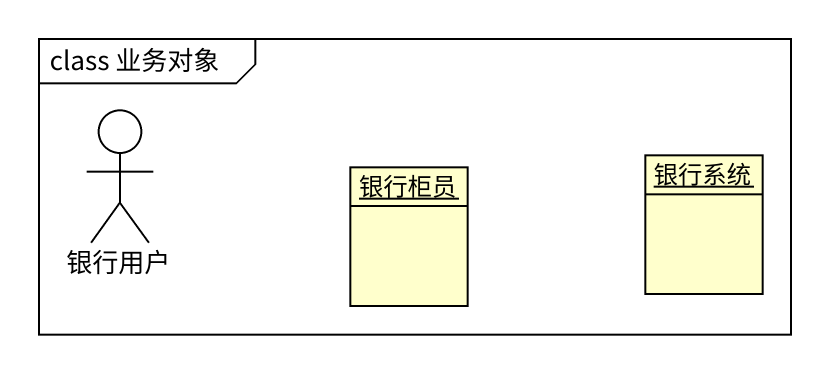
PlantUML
@startuml
mainframe class 业务对象
allowmixing
hide circle
hide empty members
actor 银行用户
object 银行柜员
object 银行系统
@enduml
